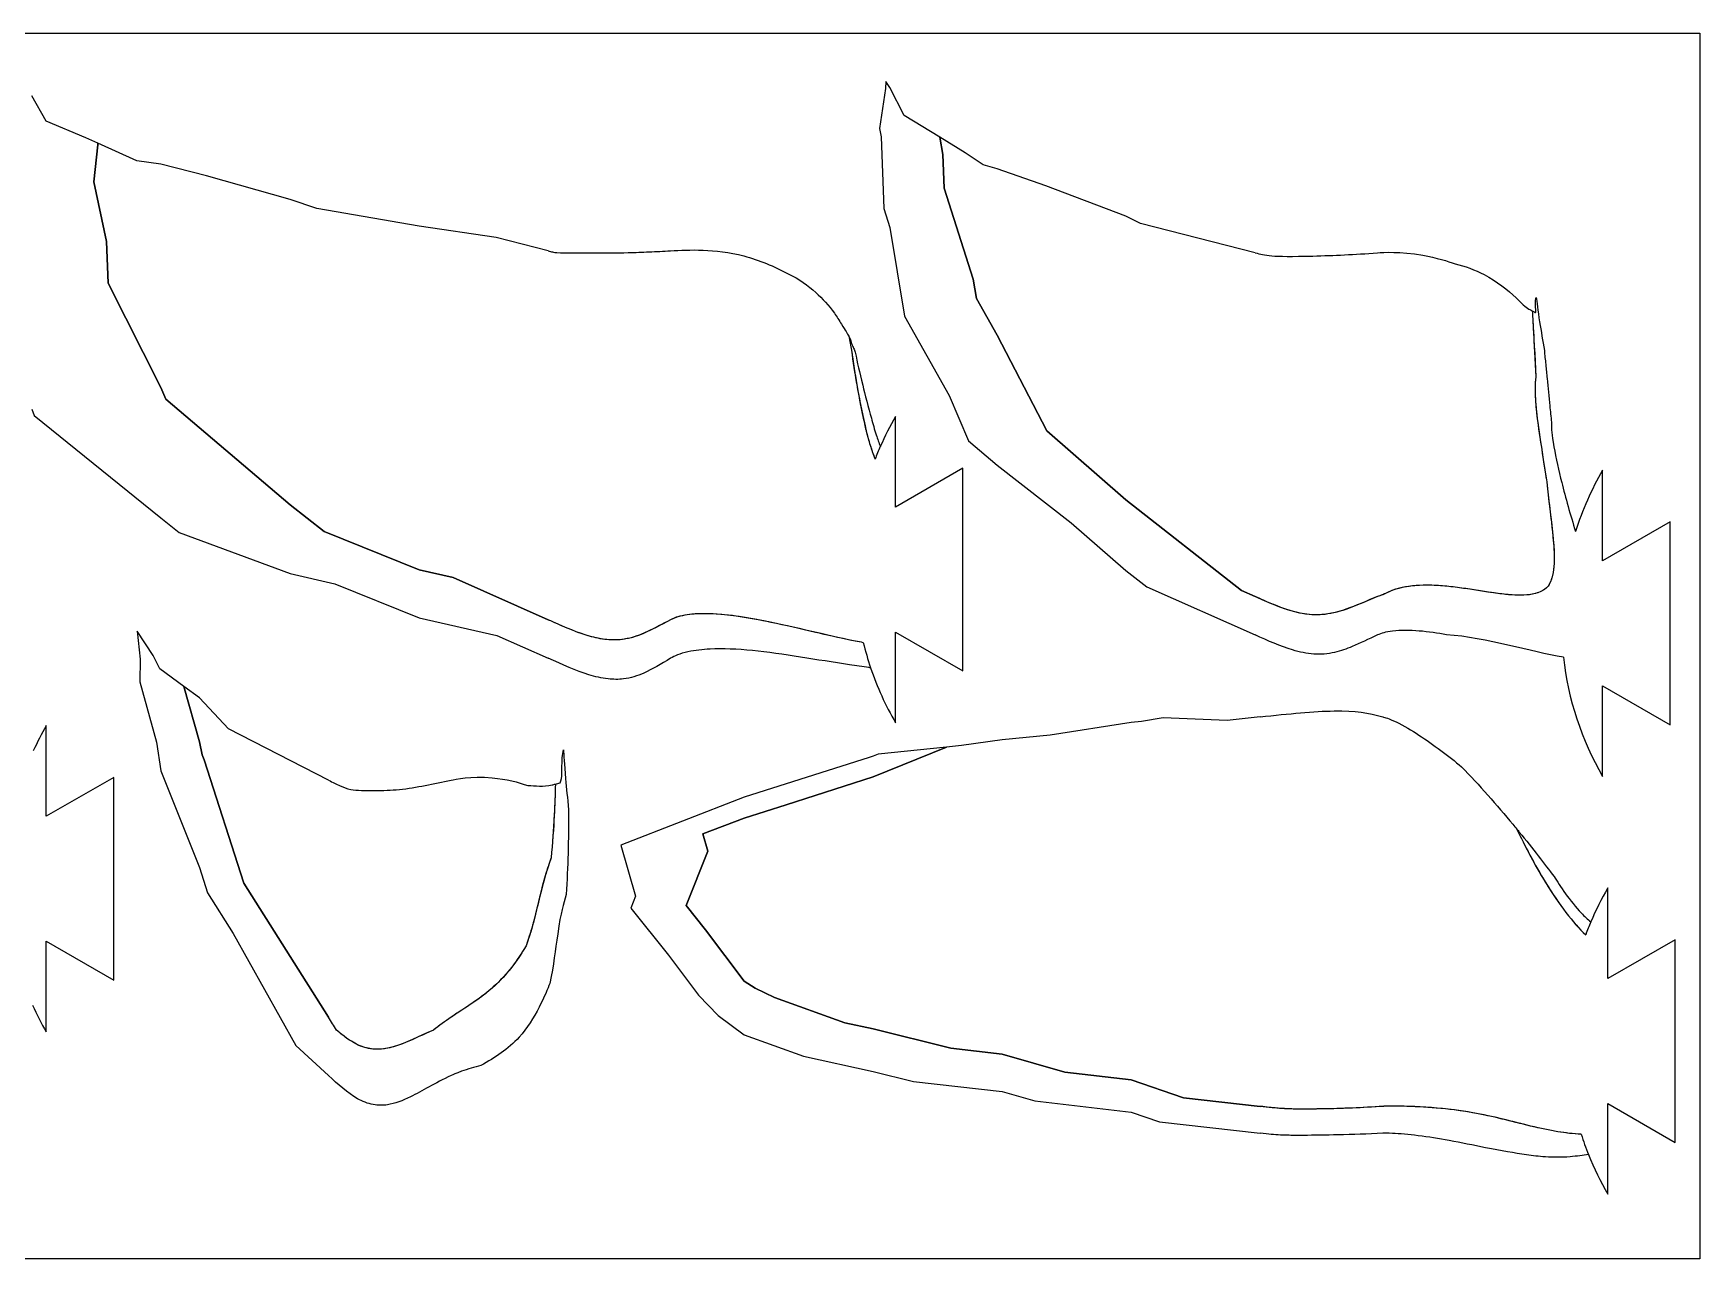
# Model space of a CAD drawing. Header units: millimetres. Extents: x 0 to 300, y -300 to -200.
# Drawn here: x 164.1 to 300, y -300 to -200 of the extents above; entities that cross this region are included whole.
import ezdxf

# ---------------------------------------------------------------- set-up
doc = ezdxf.new("R2010")
doc.units = ezdxf.units.MM
doc.layers.get('0').update_dxf_attribs({"linetype": 'CONTINUOUS'})

msp = doc.modelspace()

# ---------------------------------------------------------------- linework, layer by layer
for p, q in [((165.12, -207.18), (163.95, -205.11)), ((233.59, -204.5), (233.09, -207.76)), ((233.61, -203.94), (233.59, -204.5)), ((233.94, -204.43), (233.61, -203.94)), ((235.1, -206.72), (233.94, -204.43)), ((168.35, -208.52), (165.12, -207.18)), ((233.09, -207.76), (233.22, -208.46)), ((238, -208.48), (235.1, -206.72)), ((169.32, -208.96), (168.35, -208.52)), ((169.33, -209.1), (168.99, -212.11)), ((168.99, -212.11), (169.33, -209.1)), ((172.5, -210.42), (169.32, -208.96)), ((169.32, -208.96), (169.33, -209.1)), ((169.33, -209.1), (169.32, -208.96)), ((233.22, -208.46), (233.45, -214.31)), ((240.09, -209.75), (238, -208.48)), ((238, -208.48), (238.26, -209.89)), ((238.26, -209.89), (238, -208.48)), ((174.47, -210.69), (172.5, -210.42)), ((178.18, -211.62), (174.47, -210.69)), ((238.26, -209.89), (238.37, -212.63)), ((238.37, -212.63), (238.26, -209.89)), ((241.55, -210.74), (240.09, -209.75)), ((185, -213.55), (178.18, -211.62)), ((242.68, -211.06), (241.55, -210.74)), ((246.66, -212.45), (242.68, -211.06)), ((168.99, -212.11), (170.02, -216.99)), ((170.02, -216.99), (168.99, -212.11)), ((238.37, -212.63), (240.74, -220.05)), ((240.74, -220.05), (238.37, -212.63)), ((253.2, -214.92), (246.66, -212.45)), ((187.18, -214.31), (185, -213.55)), ((195.53, -215.73), (187.18, -214.31)), ((233.45, -214.31), (233.94, -215.86)), ((201.81, -216.66), (195.53, -215.73)), ((233.94, -215.86), (235.12, -223.07)), ((254.39, -215.51), (253.2, -214.92)), ((263.73, -217.91), (254.39, -215.51)), ((170.02, -216.99), (170.17, -220.38)), ((170.17, -220.38), (170.02, -216.99)), ((206.05, -217.75), (201.81, -216.66)), ((240.74, -220.05), (241, -221.65)), ((241, -221.65), (240.74, -220.05)), ((170.17, -220.38), (174.47, -228.91)), ((174.47, -228.91), (170.17, -220.38)), ((241, -221.65), (242.68, -224.62)), ((242.68, -224.62), (241, -221.65)), ((235.12, -223.07), (238.78, -229.56)), ((242.68, -224.62), (246.73, -232.45)), ((246.73, -232.45), (242.68, -224.62)), ((174.47, -228.91), (174.88, -229.85)), ((174.88, -229.85), (174.47, -228.91)), ((238.78, -229.56), (240.36, -233.26)), ((163.95, -230.68), (164.13, -231.2)), ((174.88, -229.85), (185, -238.48)), ((185, -238.48), (174.88, -229.85)), ((164.13, -231.2), (174.47, -239.55)), ((234.4, -238.67), (234.4, -231.27)), ((246.73, -232.45), (253.2, -238.08)), ((253.2, -238.08), (246.73, -232.45)), ((240.36, -233.26), (242.68, -235.23)), ((239.9, -235.49), (234.4, -238.67)), ((239.9, -252.04), (239.9, -235.49)), ((242.68, -235.23), (248.73, -239.94)), ((292.08, -243.05), (292.08, -235.65)), ((185, -238.48), (187.8, -240.66)), ((187.8, -240.66), (185, -238.48)), ((253.2, -238.08), (262.63, -245.47)), ((262.63, -245.47), (253.2, -238.08)), ((174.47, -239.55), (175.95, -240.73)), ((248.73, -239.94), (253.2, -243.83)), ((297.58, -239.87), (292.08, -243.05)), ((297.58, -256.42), (297.58, -239.87)), ((175.95, -240.73), (185, -244.07)), ((187.8, -240.66), (195.53, -243.78)), ((195.53, -243.78), (187.8, -240.66)), ((185, -244.07), (188.65, -244.92)), ((195.53, -243.78), (198.3, -244.4)), ((198.3, -244.4), (195.53, -243.78)), ((198.3, -244.4), (206.05, -247.86)), ((206.05, -247.86), (198.3, -244.4)), ((253.2, -243.83), (254.9, -245.17)), ((188.65, -244.92), (195.53, -247.69)), ((254.9, -245.17), (263.73, -249.1)), ((262.63, -245.47), (263.73, -245.96)), ((263.73, -245.96), (262.63, -245.47)), ((195.53, -247.69), (201.86, -249.13)), ((173.84, -250.77), (172.53, -248.78)), ((172.53, -248.78), (172.77, -251.08)), ((201.86, -249.13), (206.05, -251)), ((234.4, -256.27), (234.4, -248.87)), ((234.4, -248.87), (239.9, -252.04)), ((172.77, -251.08), (172.74, -252.93)), ((174.37, -251.85), (173.84, -250.77)), ((176.35, -253.31), (174.37, -251.85)), ((172.74, -252.93), (174.12, -257.85)), ((177.61, -254.24), (176.35, -253.31)), ((176.35, -253.31), (177.61, -257.81)), ((177.61, -257.81), (176.35, -253.31)), ((292.08, -260.65), (292.08, -253.25)), ((292.08, -253.25), (297.58, -256.42)), ((179.97, -256.77), (177.61, -254.24)), ((165.12, -263.9), (165.12, -256.5)), ((188.14, -260.95), (179.97, -256.77)), ((253.63, -256.23), (247.01, -257.27)), ((254.47, -256.16), (253.63, -256.23)), ((256.24, -255.85), (254.47, -256.16)), ((261.44, -256.07), (256.24, -255.85)), ((264.15, -255.78), (261.44, -256.07)), ((174.12, -257.85), (174.46, -260.18)), ((177.61, -257.81), (177.83, -258.87)), ((177.83, -258.87), (177.61, -257.81)), ((238.56, -258.26), (232.57, -260.69)), ((232.57, -260.69), (238.56, -258.26)), ((238.56, -258.26), (232.99, -258.82)), ((239.79, -258.13), (238.56, -258.26)), ((243.1, -257.67), (239.79, -258.13)), ((247.01, -257.27), (243.1, -257.67)), ((177.83, -258.87), (178.01, -259.29)), ((178.01, -259.29), (177.83, -258.87)), ((178.01, -259.29), (181.24, -269.35)), ((181.24, -269.35), (178.01, -259.29)), ((232.25, -259.1), (222.05, -262.35)), ((232.57, -259), (232.25, -259.1)), ((232.99, -258.82), (232.57, -259)), ((170.62, -260.73), (165.12, -263.9)), ((170.62, -277.28), (170.62, -260.73)), ((174.46, -260.18), (177.61, -268.08)), ((232.57, -260.69), (225.47, -262.95)), ((225.47, -262.95), (232.57, -260.69)), ((222.05, -262.35), (212, -266.25)), ((225.47, -262.95), (222.05, -264.04)), ((222.05, -264.04), (225.47, -262.95)), ((222.05, -264.04), (218.68, -265.34)), ((218.68, -265.34), (222.05, -264.04)), ((212, -266.25), (213.19, -270.41)), ((218.68, -265.34), (219.08, -266.74)), ((219.08, -266.74), (218.68, -265.34)), ((219.08, -266.74), (217.32, -271.19)), ((217.32, -271.19), (219.08, -266.74)), ((177.61, -268.08), (178.28, -270.15)), ((178.28, -270.15), (180.36, -273.45)), ((181.24, -269.35), (188.14, -280.3)), ((188.14, -280.3), (181.24, -269.35)), ((213.19, -270.41), (212.8, -271.4)), ((292.5, -277.14), (292.5, -269.74)), ((212.8, -271.4), (215.87, -275.23)), ((217.32, -271.19), (218.89, -273.15)), ((218.89, -273.15), (217.32, -271.19)), ((218.89, -273.15), (222.05, -277.34)), ((222.05, -277.34), (218.89, -273.15)), ((165.12, -281.5), (165.12, -274.1)), ((165.12, -274.1), (170.62, -277.28)), ((180.36, -273.45), (185.48, -282.61)), ((298, -273.97), (292.5, -277.14)), ((298, -290.52), (298, -273.97)), ((215.87, -275.23), (218.33, -278.5)), ((218.33, -278.5), (219.92, -280.15)), ((222.05, -277.34), (222.95, -277.93)), ((222.95, -277.93), (222.05, -277.34)), ((222.95, -277.93), (224.53, -278.69)), ((224.53, -278.69), (222.95, -277.93)), ((224.53, -278.69), (230.25, -280.74)), ((230.25, -280.74), (224.53, -278.69)), ((219.92, -280.15), (222.05, -281.73)), ((230.25, -280.74), (232.57, -281.25)), ((232.57, -281.25), (230.25, -280.74)), ((232.57, -281.25), (238.92, -282.83)), ((238.92, -282.83), (232.57, -281.25)), ((185.48, -282.61), (188.14, -285.05)), ((222.05, -281.73), (226.89, -283.46)), ((226.89, -283.46), (232.57, -284.72)), ((238.92, -282.83), (243.1, -283.31)), ((243.1, -283.31), (238.92, -282.83)), ((243.1, -283.31), (248.21, -284.79)), ((248.21, -284.79), (243.1, -283.31)), ((232.57, -284.72), (235.86, -285.54)), ((248.21, -284.79), (253.63, -285.41)), ((253.63, -285.41), (248.21, -284.79)), ((253.63, -285.41), (257.89, -286.86)), ((257.89, -286.86), (253.63, -285.41)), ((235.86, -285.54), (243.1, -286.36)), ((243.1, -286.36), (245.75, -287.13)), ((245.75, -287.13), (253.63, -288.04)), ((253.63, -288.04), (255.94, -288.82)), ((257.89, -286.86), (264.15, -287.57)), ((264.15, -287.57), (257.89, -286.86)), ((292.5, -294.74), (292.5, -287.34)), ((292.5, -287.34), (298, -290.52)), ((255.94, -288.82), (264.15, -289.76))]:
    msp.add_line(p, q)
msp.add_lwpolyline([(0, -200), (300, -200), (300, -300), (0, -300)], close=True)
for centre, start, end in [((256.05, -243.77), 150, 156.313), ((256.05, -243.77), 156.313, 158.8755), ((256.05, -243.77), 156.313, 158.8755), ((313.73, -248.15), 150, 162.5593), ((256.05, -243.77), 193.781, 198.6885), ((256.05, -243.77), 193.781, 198.6885), ((313.73, -248.15), 186.341, 210), ((256.05, -243.77), 198.6885, 210), ((186.77, -269), 150, 155.29), ((314.15, -282.24), 150, 157.1007), ((314.15, -282.24), 157.1007, 159.7049), ((314.15, -282.24), 157.1007, 159.7049), ((186.77, -269), 204.3599, 210), ((314.15, -282.24), 197.7186, 201.7342), ((314.15, -282.24), 197.7186, 201.7342), ((314.15, -282.24), 201.7342, 210)]:
    msp.add_arc(centre, 25, start, end)
for points, knots in [([(206.05, -217.75), (206.19, -217.79), (206.31, -217.82), (206.54, -217.87), (206.65, -217.88), (206.77, -217.9)], [-0.06950819, -0.06950819, -0.06950819, -0.06950819, -0.03628919, -0.03628919, 0, 0, 0, 0]), ([(206.77, -217.9), (207.5, -217.92), (208.65, -217.92), (210.61, -217.92), (211.65, -217.91), (212.58, -217.9)], [-0.5793972, -0.5793972, -0.5793972, -0.5793972, -0.2779667, -0.2779667, 0, 0, 0, 0]), ([(212.58, -217.9), (213.16, -217.88), (213.73, -217.86), (214.89, -217.81), (215.47, -217.78), (216.05, -217.75)], [-0.3499149, -0.3499149, -0.3499149, -0.3499149, -0.1756176, -0.1756176, 0, 0, 0, 0]), ([(216.05, -217.75), (217.55, -217.67), (219.63, -217.54), (223.28, -218.5), (224.5, -219.01), (225.65, -219.63)], [-1.132087, -1.132087, -1.132087, -1.132087, -0.390797, -0.390797, 0, 0, 0, 0]), ([(263.73, -217.91), (264.61, -218.14), (264.93, -218.26), (270.21, -218.13), (271.8, -218.05), (273.73, -217.91)], [-1.732512, -1.732512, -1.732512, -1.732512, -0.580467, -0.580467, 0, 0, 0, 0]), ([(273.73, -217.91), (274.18, -217.88), (275.55, -217.78), (278.53, -218.31), (279.47, -218.6), (280.05, -218.81)], [-0.4882637, -0.4882637, -0.4882637, -0.4882637, -0.1846575, -0.1846575, 0, 0, 0, 0]), ([(280.05, -218.81), (280.88, -219), (281.66, -219.3), (283.44, -220.23), (284.36, -220.93), (285.03, -221.59)], [-0.4889237, -0.4889237, -0.4889237, -0.4889237, -0.2815352, -0.2815352, 0, 0, 0, 0]), ([(225.65, -219.63), (226.54, -220.05), (227.28, -220.6), (228.43, -221.65), (228.97, -222.23), (229.41, -222.83)], [-0.4758003, -0.4758003, -0.4758003, -0.4758003, -0.224509, -0.224509, 0, 0, 0, 0]), ([(286.55, -222.78), (286.56, -222.79), (286.56, -222.79), (286.58, -222.79), (286.58, -222.79), (286.59, -222.8), (286.6, -222.79), (286.6, -222.79), (286.61, -222.79), (286.61, -222.79), (286.62, -222.78), (286.62, -222.77), (286.63, -222.76), (286.63, -222.72), (286.63, -222.68), (286.63, -222.5), (286.61, -222.25), (286.6, -221.87), (286.61, -221.76), (286.64, -221.64), (286.65, -221.6), (286.67, -221.57)], [-0.06196145, -0.06196145, -0.06196145, -0.06196145, -0.05945236, -0.05945236, -0.05757639, -0.05757639, -0.05632394, -0.05632394, -0.05506771, -0.05506771, -0.0534805, -0.0534805, -0.05103143, -0.05103143, -0.04620813, -0.04620813, -0.02456585, -0.02456585, -0.01042427, -0.01042427, 0, 0, 0, 0]), ([(286.67, -221.57), (286.7, -221.83), (286.8, -222.64), (287.07, -224.32), (287.2, -225.1), (287.33, -225.89)], [-0.5121638, -0.5121638, -0.5121638, -0.5121638, -0.2383671, -0.2383671, 0, 0, 0, 0]), ([(229.41, -222.83), (229.6, -223.11), (229.8, -223.44), (230.32, -224.28), (230.46, -224.49), (230.58, -224.71)], [-0.1617522, -0.1617522, -0.1617522, -0.1617522, -0.1131493, -0.1131493, -0.0263227, -0.0263227, -0.0263227, -0.0263227]), ([(285.03, -221.59), (285.36, -221.89), (285.64, -222.22), (286.11, -222.54), (286.21, -222.57), (286.34, -222.65)], [-0.2388245, -0.2388245, -0.2388245, -0.2388245, -0.098813, -0.098813, -0.0304233, -0.0304233, -0.0304233, -0.0304233]), ([(286.34, -222.65), (286.36, -222.94), (286.38, -223.24), (286.45, -224.49), (286.56, -226.39), (286.63, -228.04)], [0.0684302, 0.0684302, 0.0684302, 0.0684302, 0.1566899, 0.1566899, 0.4550714, 0.4550714, 0.4550714, 0.4550714]), ([(286.34, -222.65), (286.38, -223.24), (286.41, -223.85), (286.49, -225.24), (286.57, -226.7), (286.63, -228.04)], [0.06701, 0.06701, 0.06701, 0.06701, 0.2362511, 0.2362511, 0.5302925, 0.5302925, 0.5302925, 0.5302925]), ([(230.69, -224.93), (230.74, -225.05), (230.77, -225.15), (230.85, -225.4), (230.87, -225.47), (230.9, -225.53), (230.9, -225.53), (230.92, -225.58), (230.94, -225.62), (231.03, -225.79), (231.07, -225.91), (231.11, -226.01)], [-0.1210508, -0.1210508, -0.1210508, -0.1210508, -0.0827062, -0.0827062, -0.0572525, -0.0572525, -0.05425, -0.05425, -0.0306375, -0.0306375, 0, 0, 0, 0]), ([(230.8, -225.87), (230.93, -226.79), (231.08, -227.74), (231.41, -229.7), (231.62, -230.76), (231.86, -231.79)], [0, 0, 0, 0, 0.2786918, 0.2786918, 0.5866673, 0.5866673, 0.5866673, 0.5866673]), ([(230.8, -225.87), (230.94, -226.84), (231.09, -227.84), (231.43, -229.8), (231.63, -230.81), (231.86, -231.79)], [0, 0, 0, 0, 0.2932108, 0.2932108, 0.5873455, 0.5873455, 0.5873455, 0.5873455]), ([(231.11, -226.01), (231.29, -226.95), (231.43, -227.58), (231.9, -229.42), (232.19, -230.59), (232.43, -231.41)], [-0.6687888, -0.6687888, -0.6687888, -0.6687888, -0.2554347, -0.2554347, 0, 0, 0, 0]), ([(287.33, -225.89), (287.36, -226.27), (287.4, -226.61), (287.48, -227.45), (287.51, -227.78), (287.62, -228.94), (287.69, -229.65), (287.82, -230.84), (287.86, -231.29), (287.91, -231.73)], [-0.5741505, -0.5741505, -0.5741505, -0.5741505, -0.46706, -0.46706, -0.355256, -0.355256, -0.1310743, -0.1310743, 0, 0, 0, 0]), ([(286.63, -228.04), (286.57, -228.63), (286.5, -229.31), (286.83, -232.14), (286.99, -233.16), (287.25, -234.84), (287.38, -235.72), (287.52, -236.6)], [0, 0, 0, 0, 0.1763123, 0.1763123, 0.2552487, 0.2552487, 0.3427426, 0.3427426, 0.3427426, 0.3427426]), ([(286.63, -228.04), (286.57, -228.61), (286.5, -229.27), (286.9, -232.74), (287.41, -235.86), (287.52, -236.6)], [0, 0, 0, 0, 0.1701034, 0.1701034, 0.3214295, 0.3214295, 0.3214295, 0.3214295]), ([(231.86, -231.79), (231.91, -232.06), (231.98, -232.42), (232.23, -233.3), (232.34, -233.67), (232.55, -234.26), (232.64, -234.51), (232.73, -234.76)], [0, 0, 0, 0, 0.0841209, 0.0841209, 0.1394405, 0.1394405, 0.1790041, 0.1790041, 0.1790041, 0.1790041]), ([(231.86, -231.79), (231.92, -232.1), (231.99, -232.47), (232.32, -233.62), (232.52, -234.21), (232.73, -234.76)], [0, 0, 0, 0, 0.0971081, 0.0971081, 0.1901294, 0.1901294, 0.1901294, 0.1901294]), ([(232.43, -231.41), (232.55, -231.86), (232.68, -232.33), (232.93, -233.09), (233.04, -233.42), (233.16, -233.73)], [-0.2611077, -0.2611077, -0.2611077, -0.2611077, -0.1192987, -0.1192987, -0.0204734, -0.0204734, -0.0204734, -0.0204734]), ([(287.91, -231.73), (287.91, -232.35), (287.92, -232.68), (288.27, -234.68), (288.51, -235.72), (289.05, -237.87), (289.45, -239.31), (289.88, -240.66)], [-1.1921511, -1.1921511, -1.1921511, -1.1921511, -0.8631328, -0.8631328, -0.5751069, -0.5751069, -0.1933564, -0.1933564, -0.1933564, -0.1933564]), ([(287.52, -236.6), (287.57, -237.08), (287.59, -237.3), (287.93, -240.26), (288.23, -242.14), (288.08, -243.85), (288.03, -244.16), (287.87, -244.69), (287.77, -244.92), (287.64, -245.13)], [0, 0, 0, 0, 0.144512, 0.144512, 1.143502, 1.143502, 1.355274, 1.355274, 1.53016, 1.53016, 1.53016, 1.53016]), ([(287.52, -236.6), (287.67, -238.05), (287.87, -239.5), (288.11, -241.79), (288.16, -242.58), (288.11, -243.59), (288.07, -243.92), (287.92, -244.55), (287.81, -244.85), (287.64, -245.13)], [0, 0, 0, 0, 0.4381694, 0.4381694, 0.6917456, 0.6917456, 0.8093594, 0.8093594, 0.9270436, 0.9270436, 0.9270436, 0.9270436]), ([(273.73, -245.96), (272.65, -246.4), (271.76, -246.81), (270.24, -247.3), (269.61, -247.43), (268.41, -247.47), (267.9, -247.42), (266.68, -247.16), (265.97, -246.92), (264.76, -246.42), (264.25, -246.2), (263.73, -245.96)], [0, 0, 0, 0, 0.349859, 0.349859, 0.603892, 0.603892, 0.803474, 0.803474, 1.07681, 1.07681, 1.264269, 1.264269, 1.264269, 1.264269]), ([(273.73, -245.96), (271.8, -246.73), (270.44, -247.46), (267.95, -247.45), (267.19, -247.3), (265.53, -246.77), (264.66, -246.38), (263.73, -245.96)], [0, 0, 0, 0, 0.62268, 0.62268, 0.901236, 0.901236, 1.198648, 1.198648, 1.198648, 1.198648]), ([(274.16, -245.82), (274.08, -245.84), (273.99, -245.87), (273.83, -245.92), (273.77, -245.95), (273.73, -245.96)], [0, 0, 0, 0, 0.02627286, 0.02627286, 0.05200054, 0.05200054, 0.05200054, 0.05200054]), ([(287.64, -245.13), (287.47, -245.31), (287.26, -245.45), (286.74, -245.7), (286.43, -245.77), (285.53, -245.89), (284.86, -245.86), (282.58, -245.62), (280.71, -245.21), (277.94, -245.02), (276.98, -245.02), (275.1, -245.33), (274.51, -245.62), (274.16, -245.82)], [0, 0, 0, 0, 0.075946, 0.075946, 0.171525, 0.171525, 0.347998, 0.347998, 0.74104, 0.74104, 0.93437, 0.93437, 1.144922, 1.144922, 1.144922, 1.144922]), ([(287.64, -245.13), (287.45, -245.32), (287.23, -245.47), (286.67, -245.72), (286.31, -245.8), (285.18, -245.9), (284.3, -245.82), (281.7, -245.46), (279.81, -245.08), (277.25, -245.03), (276.47, -245.07), (274.95, -245.4), (274.46, -245.65), (274.16, -245.82)], [0, 0, 0, 0, 0.0812091, 0.0812091, 0.1852354, 0.1852354, 0.3805036, 0.3805036, 0.712812, 0.712812, 0.8519576, 0.8519576, 0.9988104, 0.9988104, 0.9988104, 0.9988104]), ([(230.56, -249.49), (228.23, -249), (225.68, -248.34), (221.62, -247.56), (219.86, -247.31), (217.86, -247.39), (217.33, -247.45), (216.42, -247.68), (216.27, -247.75), (216.05, -247.86)], [0, 0, 0, 0, 0.714558, 0.714558, 1.2463, 1.2463, 1.42786, 1.42786, 1.581097, 1.581097, 1.581097, 1.581097]), ([(230.56, -249.49), (227.98, -248.94), (225.14, -248.2), (221.32, -247.53), (220.04, -247.37), (218.33, -247.36), (217.75, -247.39), (216.57, -247.61), (216.38, -247.69), (216.05, -247.86)], [0, 0, 0, 0, 0.793259, 0.793259, 1.196143, 1.196143, 1.391283, 1.391283, 1.616095, 1.616095, 1.616095, 1.616095]), ([(216.05, -247.86), (215.2, -248.3), (214.49, -248.7), (213.22, -249.23), (212.67, -249.4), (211.67, -249.52), (211.26, -249.52), (210.37, -249.43), (209.89, -249.33), (208.48, -248.92), (207.51, -248.51), (206.34, -247.99), (206.2, -247.92), (206.05, -247.86)], [0, 0, 0, 0, 0.286479, 0.286479, 0.507293, 0.507293, 0.658425, 0.658425, 0.839199, 0.839199, 1.200667, 1.200667, 1.250819, 1.250819, 1.250819, 1.250819]), ([(216.05, -247.86), (214.68, -248.56), (213.63, -249.2), (211.72, -249.54), (211.03, -249.54), (208.94, -249.15), (207.56, -248.53), (206.05, -247.86)], [0, 0, 0, 0, 0.46368, 0.46368, 0.709478, 0.709478, 1.127316, 1.127316, 1.127316, 1.127316]), ([(279.34, -249.08), (277.93, -248.83), (276.28, -248.62), (274.37, -248.86), (274.01, -248.97), (273.73, -249.1)], [-0.3058998, -0.3058998, -0.3058998, -0.3058998, -0.0929169, -0.0929169, 0, 0, 0, 0]), ([(231.77, -249.73), (231.56, -249.68), (231.33, -249.64), (230.93, -249.57), (230.74, -249.53), (230.56, -249.49)], [0, 0, 0, 0, 0.066206, 0.066206, 0.1228502, 0.1228502, 0.1228502, 0.1228502]), ([(273.73, -249.1), (272.96, -249.45), (272.3, -249.78), (271.19, -250.24), (270.72, -250.41), (269.65, -250.65), (269.1, -250.7), (267.93, -250.62), (267.35, -250.49), (265.81, -250.03), (264.8, -249.58), (263.73, -249.1)], [-1.16878, -1.16878, -1.16878, -1.16878, -0.929421, -0.929421, -0.755532, -0.755532, -0.556416, -0.556416, -0.352722, -0.352722, 0, 0, 0, 0]), ([(216.05, -251), (215.25, -251.47), (214.57, -251.89), (213.33, -252.45), (212.8, -252.62), (211.79, -252.74), (211.37, -252.73), (210.42, -252.62), (209.89, -252.5), (208.34, -252.02), (207.23, -251.52), (206.05, -251)], [-1.198667, -1.198667, -1.198667, -1.198667, -0.931565, -0.931565, -0.724542, -0.724542, -0.574776, -0.574776, -0.387922, -0.387922, 0, 0, 0, 0]), ([(232.37, -251.78), (232.32, -251.77), (232.28, -251.77), (231.71, -251.69), (231.17, -251.61), (229.34, -251.34), (227.97, -251.11), (223.9, -250.48), (221.37, -250.14), (218.67, -250.28), (218.05, -250.35), (216.79, -250.63), (216.37, -250.81), (216.05, -251)], [-0.7757682, -0.7757682, -0.7757682, -0.7757682, -0.7700017, -0.7700017, -0.7065028, -0.7065028, -0.5456063, -0.5456063, -0.2078187, -0.2078187, -0.1115661, -0.1115661, 0, 0, 0, 0]), ([(264.15, -255.78), (266.53, -255.53), (268.51, -255.32), (271.92, -255.28), (273, -255.46), (274.15, -255.78)], [-0.701233, -0.701233, -0.701233, -0.701233, -0.3582891, -0.3582891, 0, 0, 0, 0]), ([(274.15, -255.78), (274.31, -255.82), (274.65, -255.92), (275.86, -256.49), (276.51, -256.89), (278.27, -258.03), (279.51, -258.97), (280.58, -259.86)], [-0.8169533, -0.8169533, -0.8169533, -0.8169533, -0.6249963, -0.6249963, -0.4171105, -0.4171105, 0, 0, 0, 0]), ([(207.04, -261.17), (207.14, -260.9), (207.16, -260.8), (207.19, -259.97), (207.18, -259.54), (207.23, -258.84), (207.27, -258.66), (207.3, -258.48)], [-0.2271242, -0.2271242, -0.2271242, -0.2271242, -0.1294035, -0.1294035, -0.052899, -0.052899, 0, 0, 0, 0]), ([(207.3, -258.48), (207.33, -258.85), (207.38, -259.63), (207.56, -261.65), (207.63, -262.39), (207.72, -263.36)], [-0.7108548, -0.7108548, -0.7108548, -0.7108548, -0.2915717, -0.2915717, 0, 0, 0, 0]), ([(188.14, -260.95), (188.49, -261.13), (188.79, -261.28), (189.37, -261.54), (189.65, -261.64), (189.95, -261.72)], [-0.1901639, -0.1901639, -0.1901639, -0.1901639, -0.0947221, -0.0947221, 0, 0, 0, 0]), ([(193.92, -261.72), (194.62, -261.63), (195.33, -261.51), (196.73, -261.25), (197.44, -261.1), (198.14, -260.95)], [-0.427382, -0.427382, -0.427382, -0.427382, -0.2150754, -0.2150754, 0, 0, 0, 0]), ([(198.14, -260.95), (198.5, -260.87), (199.74, -260.59), (202.64, -260.86), (203.64, -261.12), (204.4, -261.39)], [-0.6125384, -0.6125384, -0.6125384, -0.6125384, -0.2422124, -0.2422124, 0, 0, 0, 0]), ([(280.58, -259.86), (282, -261.33), (283.47, -263), (284.87, -264.68), (284.98, -264.81), (285.08, -264.94)], [-0.8237355, -0.8237355, -0.8237355, -0.8237355, -0.4248275, -0.4248275, -0.3902199, -0.3902199, -0.3902199, -0.3902199]), ([(189.95, -261.72), (190.48, -261.79), (191.1, -261.81), (192.57, -261.79), (193.27, -261.76), (193.92, -261.72)], [-0.4433394, -0.4433394, -0.4433394, -0.4433394, -0.1967239, -0.1967239, 0, 0, 0, 0]), ([(204.4, -261.39), (205.04, -261.4), (205.62, -261.51), (206.47, -261.32), (206.56, -261.29), (206.65, -261.27)], [-0.3025669, -0.3025669, -0.3025669, -0.3025669, -0.0684047, -0.0684047, -0.0404312, -0.0404312, -0.0404312, -0.0404312]), ([(206.65, -261.27), (206.63, -262.14), (206.6, -263.02), (206.49, -264.98), (206.41, -266.12), (206.3, -267.28)], [0.1080158, 0.1080158, 0.1080158, 0.1080158, 0.3621908, 0.3621908, 0.7027278, 0.7027278, 0.7027278, 0.7027278]), ([(206.65, -261.27), (206.63, -262.1), (206.6, -262.94), (206.5, -264.9), (206.42, -266.09), (206.3, -267.28)], [0.1080733, 0.1080733, 0.1080733, 0.1080733, 0.352044, 0.352044, 0.7024111, 0.7024111, 0.7024111, 0.7024111]), ([(207.72, -263.36), (207.73, -264.53), (207.71, -265.79), (207.65, -268.02), (207.61, -269.14), (207.53, -270.27)], [-0.7064448, -0.7064448, -0.7064448, -0.7064448, -0.3414032, -0.3414032, 0, 0, 0, 0]), ([(285.08, -264.94), (285.73, -266.29), (286.48, -267.76), (288.53, -271.09), (289.68, -272.6), (290.7, -273.57)], [0.07111, 0.07111, 0.07111, 0.07111, 0.5048628, 0.5048628, 1.0167908, 1.0167908, 1.0167908, 1.0167908]), ([(285.08, -264.94), (285.74, -266.31), (286.5, -267.79), (288.53, -271.09), (289.67, -272.6), (290.7, -273.57)], [0.0711365, 0.0711365, 0.0711365, 0.0711365, 0.5093063, 0.5093063, 1.0121799, 1.0121799, 1.0121799, 1.0121799]), ([(285.08, -264.94), (285.15, -265.02), (285.22, -265.11), (286.38, -266.53), (287.37, -267.83), (288.12, -268.8)], [-0.3923364, -0.3923364, -0.3923364, -0.3923364, -0.369942, -0.369942, 0, 0, 0, 0]), ([(206.3, -267.28), (206.17, -267.67), (206, -268.14), (205.27, -270.66), (205.01, -272.35), (204.26, -274.46)], [0, 0, 0, 0, 0.1216244, 0.1216244, 0.5002331, 0.5002331, 0.5002331, 0.5002331]), ([(206.3, -267.28), (205.84, -268.61), (205.66, -269.29), (205, -271.99), (204.74, -273.11), (204.26, -274.46)], [0, 0, 0, 0, 0.4198987, 0.4198987, 0.8343493, 0.8343493, 0.8343493, 0.8343493]), ([(288.12, -268.8), (288.59, -269.58), (289.4, -270.8), (290.59, -272.05), (290.85, -272.29), (291.12, -272.51)], [-0.5390071, -0.5390071, -0.5390071, -0.5390071, -0.1259041, -0.1259041, -0.0231655, -0.0231655, -0.0231655, -0.0231655]), ([(207.53, -270.27), (207.28, -271.1), (207.11, -271.66), (206.63, -274.87), (206.53, -275.97), (206.19, -277.55)], [-1.125638, -1.125638, -1.125638, -1.125638, -0.484723, -0.484723, 0, 0, 0, 0]), ([(204.26, -274.46), (203.56, -275.66), (202.46, -277.25), (200.02, -279.07), (199.4, -279.47), (198.66, -279.95), (198.51, -280.05), (198.29, -280.2), (198.21, -280.25), (198.14, -280.3)], [0, 0, 0, 0, 0.4178346, 0.4178346, 0.5568663, 0.5568663, 0.5898795, 0.5898795, 0.607211, 0.607211, 0.607211, 0.607211]), ([(204.26, -274.46), (203.88, -275.12), (203.1, -276.35), (200.71, -278.72), (199.42, -279.42), (198.14, -280.3)], [0, 0, 0, 0, 0.2291837, 0.2291837, 0.4870129, 0.4870129, 0.4870129, 0.4870129]), ([(206.19, -277.55), (205.9, -278.29), (204.99, -280.51), (202.78, -282.92), (201.74, -283.56), (200.58, -284.24)], [-0.9777144, -0.9777144, -0.9777144, -0.9777144, -0.4034865, -0.4034865, 0, 0, 0, 0]), ([(188.8, -281.34), (188.69, -281.17), (188.58, -281), (188.36, -280.65), (188.25, -280.48), (188.14, -280.3)], [0, 0, 0, 0, 0.0611115, 0.0611115, 0.1230709, 0.1230709, 0.1230709, 0.1230709]), ([(196.7, -281.34), (195.47, -281.89), (194.45, -282.41), (193.03, -282.83), (192.56, -282.92), (191.7, -282.91), (191.32, -282.84), (190.43, -282.54), (189.94, -282.24), (189.24, -281.72), (189.02, -281.53), (188.8, -281.34)], [0, 0, 0, 0, 0.40298, 0.40298, 0.595039, 0.595039, 0.75134, 0.75134, 0.975123, 0.975123, 1.085387, 1.085387, 1.085387, 1.085387]), ([(196.7, -281.34), (195.03, -282.08), (193.74, -282.78), (191.98, -282.94), (191.51, -282.89), (190.62, -282.61), (190.23, -282.41), (189.49, -281.92), (189.14, -281.63), (188.8, -281.34)], [0, 0, 0, 0, 0.546567, 0.546567, 0.761043, 0.761043, 0.948789, 0.948789, 1.142459, 1.142459, 1.142459, 1.142459]), ([(198.14, -280.3), (197.89, -280.47), (197.65, -280.63), (197.17, -280.98), (196.93, -281.16), (196.7, -281.34)], [0, 0, 0, 0, 0.0887552, 0.0887552, 0.1781474, 0.1781474, 0.1781474, 0.1781474]), ([(198.14, -285.05), (196.81, -285.68), (195.78, -286.32), (194.18, -287.11), (193.57, -287.35), (192.56, -287.5), (192.18, -287.5), (191.34, -287.34), (190.91, -287.17), (189.69, -286.48), (188.92, -285.77), (188.14, -285.05)], [-1.123326, -1.123326, -1.123326, -1.123326, -0.810245, -0.810245, -0.603003, -0.603003, -0.470464, -0.470464, -0.317445, -0.317445, 0, 0, 0, 0]), ([(200.58, -284.24), (200.04, -284.38), (199.5, -284.53), (198.54, -284.87), (198.29, -284.98), (198.14, -285.05)], [-0.1075495, -0.1075495, -0.1075495, -0.1075495, -0.0509076, -0.0509076, 0, 0, 0, 0]), ([(274.15, -287.57), (272.71, -287.67), (271.28, -287.73), (269.16, -287.78), (268.37, -287.79), (267.25, -287.79), (266.78, -287.79), (266.06, -287.76), (265.8, -287.74), (265.11, -287.68), (264.7, -287.63), (264.15, -287.57)], [0, 0, 0, 0, 0.4332038, 0.4332038, 0.6583219, 0.6583219, 0.7876009, 0.7876009, 0.8728452, 0.8728452, 0.9911679, 0.9911679, 0.9911679, 0.9911679]), ([(274.15, -287.57), (272.5, -287.68), (270.83, -287.75), (266.38, -287.83), (265.5, -287.73), (264.15, -287.57)], [0, 0, 0, 0, 0.497117, 0.497117, 1.42005, 1.42005, 1.42005, 1.42005]), ([(286.21, -289.18), (284.63, -288.79), (283.18, -288.39), (280.48, -287.91), (279.51, -287.79), (277.61, -287.63), (276.65, -287.58), (274.7, -287.54), (274.32, -287.56), (274.15, -287.57)], [0, 0, 0, 0, 0.48832, 0.48832, 0.775061, 0.775061, 1.032436, 1.032436, 1.362723, 1.362723, 1.362723, 1.362723]), ([(286.21, -289.18), (284.01, -288.64), (282.16, -288.1), (278.29, -287.67), (277.01, -287.59), (275.51, -287.55), (275.03, -287.55), (274.41, -287.56), (274.23, -287.57), (274.15, -287.57)], [0, 0, 0, 0, 0.679463, 0.679463, 0.982343, 0.982343, 1.088105, 1.088105, 1.153538, 1.153538, 1.153538, 1.153538]), ([(290.34, -289.85), (289.68, -289.82), (289.06, -289.74), (287.76, -289.53), (287.03, -289.37), (286.21, -289.18)], [0, 0, 0, 0, 0.1968914, 0.1968914, 0.3989542, 0.3989542, 0.3989542, 0.3989542]), ([(266.97, -289.94), (266.77, -289.94), (266.55, -289.93), (266.17, -289.93), (265.98, -289.92), (265.26, -289.89), (264.86, -289.84), (264.15, -289.76)], [-0.3701763, -0.3701763, -0.3701763, -0.3701763, -0.2884138, -0.2884138, -0.2147813, -0.2147813, 0, 0, 0, 0]), ([(267.66, -289.94), (267.53, -289.94), (267.4, -289.94), (267.17, -289.94), (267.07, -289.94), (266.97, -289.94)], [-0.06893931, -0.06893931, -0.06893931, -0.06893931, -0.03110277, -0.03110277, 0, 0, 0, 0]), ([(274.15, -289.76), (272.91, -289.83), (271.71, -289.87), (269.54, -289.92), (268.55, -289.93), (267.66, -289.94)], [-0.6141721, -0.6141721, -0.6141721, -0.6141721, -0.2676298, -0.2676298, 0, 0, 0, 0]), ([(282.53, -290.96), (281.52, -290.74), (280.57, -290.54), (278.71, -290.2), (277.88, -290.07), (276.25, -289.87), (275.51, -289.8), (274.51, -289.75), (274.27, -289.76), (274.15, -289.76)], [-0.1901246, -0.1901246, -0.1901246, -0.1901246, -0.1318611, -0.1318611, -0.082634, -0.082634, -0.0364261, -0.0364261, 0, 0, 0, 0]), ([(290.93, -291.5), (290.47, -291.57), (289.99, -291.64), (288.75, -291.74), (288.09, -291.73), (286.89, -291.66), (286.38, -291.6), (284.88, -291.38), (283.84, -291.19), (282.53, -290.96)], [-1.109742, -1.109742, -1.109742, -1.109742, -0.883691, -0.883691, -0.611541, -0.611541, -0.40153, -0.40153, 0, 0, 0, 0])]:
    msp.add_open_spline(points, degree=3, knots=knots)
for points in [[(286.34, -222.65), (286.4, -222.68), (286.47, -222.72), (286.55, -222.78)], [(230.58, -224.71), (230.65, -225.1), (230.73, -225.49), (230.8, -225.87)], [(230.58, -224.71), (230.62, -224.78), (230.65, -224.85), (230.69, -224.93)], [(230.58, -224.71), (230.65, -225.1), (230.73, -225.49), (230.8, -225.87)], [(274.16, -245.82), (273.95, -245.88), (273.85, -245.92), (273.73, -245.96)], [(231.77, -249.73), (231.36, -249.65), (230.85, -249.55), (230.56, -249.49)], [(288.88, -250.91), (286.22, -250.5), (282.67, -249.31), (279.34, -249.08)], [(206.65, -261.27), (206.78, -261.24), (206.91, -261.2), (207.04, -261.17)], [(188.8, -281.34), (188.58, -281), (188.36, -280.65), (188.14, -280.3)], [(198.14, -280.3), (197.64, -280.63), (197.18, -280.97), (196.7, -281.34)], [(290.34, -289.85), (289.04, -289.79), (287.89, -289.56), (286.21, -289.18)]]:
    msp.add_open_spline(points, degree=3)

doc.saveas('drawing.dxf')
